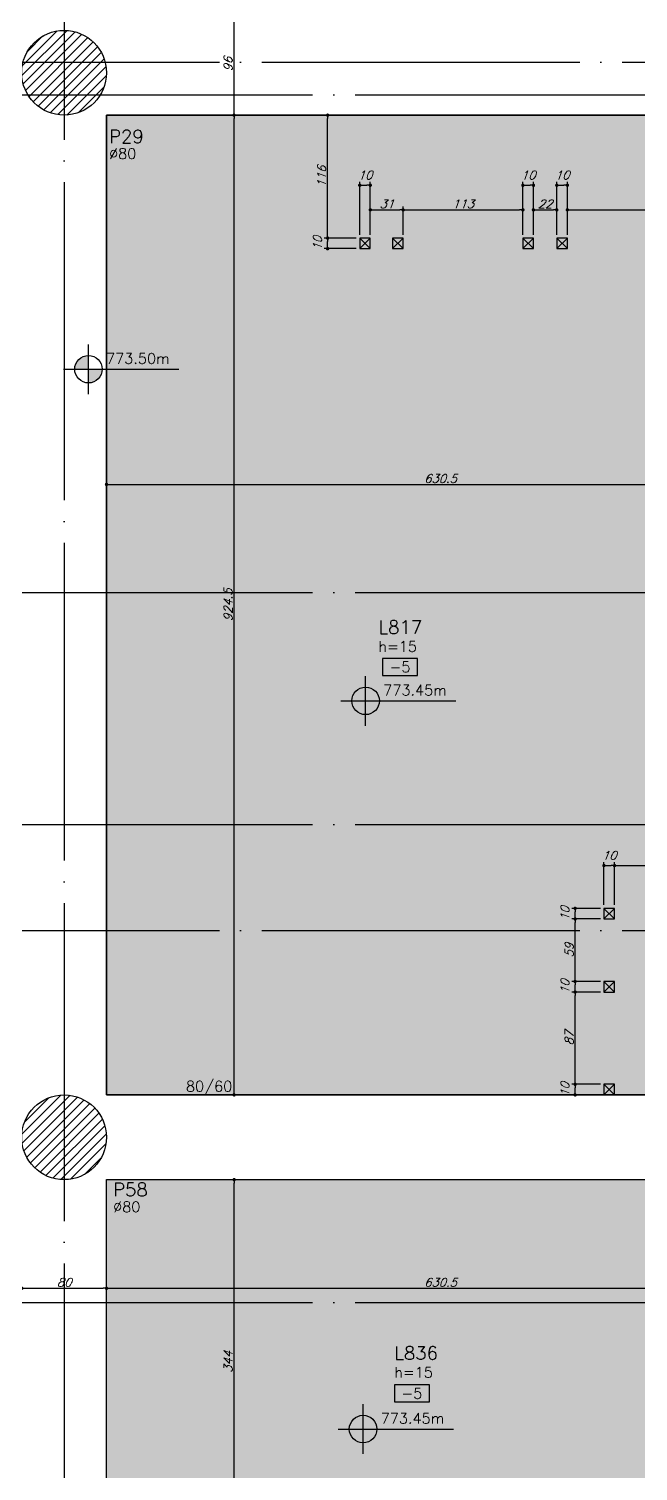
# Model space of a CAD drawing. Extents: x -5173 to 5397, y -2411 to 2089.
# Drawn here: x -2653 to -2078, y 45 to 1406 of the extents above; entities that cross this region are included whole.
import ezdxf
from ezdxf.enums import TextEntityAlignment as Align

# ---------------------------------------------------------------- set-up
doc = ezdxf.new("R2010")
doc.units = 0
doc.header["$LTSCALE"] = 50
doc.header["$MEASUREMENT"] = 0
doc.linetypes.add('EIXO', pattern=[6.8, 6, -0.4, 0, -0.4])
doc.layers.get('0').update_dxf_attribs({"linetype": 'CONTINUOUS'})
doc.layers.get('DEFPOINTS').update_dxf_attribs({"linetype": 'CONTINUOUS'})
for name, color, linetype in [('F-COTAS', 106, 'CONTINUOUS'), ('F-COTAS-FUROS', 50, 'CONTINUOUS'), ('F-DESNIVEL-7', 40, 'CONTINUOUS'), ('F-EIXO', 12, 'EIXO'), ('F-LAJES-DIM', 2, 'CONTINUOUS'), ('F-LAJES-NOME', 4, 'CONTINUOUS'), ('F-NÍVEL-PLANTA', 2, 'CONTINUOUS'), ('F-PILARES-DIM', 172, 'CONTINUOUS'), ('F-PILARES-HACH', 174, 'CONTINUOUS'), ('F-PILARES-NOME', 170, 'CONTINUOUS'), ('F-PILARES-S', 170, 'CONTINUOUS'), ('F-TEXTO', 6, 'CONTINUOUS'), ('F-VIGAS', 3, 'CONTINUOUS'), ('F-VIGAS-DIM', 2, 'CONTINUOUS'), ('F-VÃO', 1, 'CONTINUOUS')]:
    doc.layers.add(name, color=color, linetype=linetype)
doc.styles.add('CP-TEXT-INCL', font='simplex.shx', dxfattribs={"oblique": 20})
doc.styles.add('MCP', font='simplex.shx')
doc.styles.add('ROMANS', font='simplex.shx')
doc.dimstyles.new('CP-COTAS-50', dxfattribs={"dimscale": 0.64, "dimtxt": 12.5, "dimasz": 5, "dimexe": 5, "dimexo": 5, "dimgap": 2.5, "dimtad": 1, "dimdec": 1, "dimdsep": 46, "dimtxsty": 'CP-TEXT-INCL', "dimblk1": 'DOT', "dimblk2": 'DOT', "dimsah": 1, "dimcen": 9, "dimclrd": 256, "dimclre": 256, "dimclrt": 256, "dimadec": 0, "dimazin": 0, "dimtfac": 1, "dimtdec": 1, "dimtmove": 2, "dimatfit": 3, "dimldrblk": 'DOT', "dimfxl": 0, "dimtolj": 1, "dimarcsym": 0})

# ---------------------------------------------------------------- blocks, each defined once
blk = doc.blocks.new('Nível - Planta')
at = {"layer": 'F-NÍVEL-PLANTA'}
h = blk.add_hatch(color=71, dxfattribs=at)
h.paths.add_polyline_path([(0, 0), (0, 0.26, 0.414214), (-0.26, 0)])
h.paths.add_polyline_path([(0.26, 0), (0, 0), (0, -0.26, 0.414214)])
for p, q in [((0, -0.469), (0, 0.469)), ((-0.469, 0), (1.704, 0))]:
    blk.add_line(p, q, dxfattribs=at)
blk.add_circle((0, 0), 0.26, dxfattribs=at)
at = {"layer": 'F-TEXTO', "color": 3, "style": 'MCP'}
blk.add_attdef('NÍVEL', (0.333, 0.102), '', height=0.2, dxfattribs=at)
blk = doc.blocks.new('_DOT')
at = {"color": 0, "linetype": 'ByBlock'}
blk.add_line((-0.5, 0), (-1, 0), dxfattribs=at)
at = {"color": 0, "linetype": 'ByBlock', "const_width": 0.5}
blk.add_lwpolyline([(-0.25, 0, 1), (0.25, 0, 1)], format="xyb", close=True, dxfattribs=at)
blk = doc.blocks.new('*D81')
at = {"layer": 'DEFPOINTS', "color": 0, "linetype": 'Continuous', "transparency": 16777216}
for p in [(-2459.6, 320), (-2459.6, 320), (-2459.6, -24)]:
    blk.add_point(p, dxfattribs=at)
at = {"layer": 'F-COTAS', "linetype": 'Continuous', "lineweight": -2, "transparency": 16777216}
blk.add_line((-2459.6, -20.8), (-2459.6, 316.8), dxfattribs=at)
at = {"layer": 'F-COTAS', "linetype": 'Continuous', "lineweight": -2, "transparency": 16777216, "xscale": 3.2, "yscale": 3.2, "zscale": 3.2}
for p, rotation in [((-2459.6, 320), 90), ((-2459.6, -24), 270)]:
    blk.add_blockref('_DOT', p, dxfattribs=dict(at, rotation=rotation))
at = {"layer": 'F-COTAS', "linetype": 'Continuous', "transparency": 16777216, "insert": (-2465.2, 148), "char_height": 8, "attachment_point": 5, "rotation": 90, "style": 'CP-TEXT-INCL'}
blk.add_mtext('\\A1;344', dxfattribs=at)
blk = doc.blocks.new('*D82')
at = {"layer": 'DEFPOINTS', "color": 0, "linetype": 'Continuous', "transparency": 16777216}
for p in [(-2459.6, 1324.5), (-2459.6, 1324.5), (-2459.6, 400)]:
    blk.add_point(p, dxfattribs=at)
at = {"layer": 'F-COTAS', "linetype": 'Continuous', "lineweight": -2, "transparency": 16777216}
blk.add_line((-2459.6, 403.2), (-2459.6, 1321.3), dxfattribs=at)
at = {"layer": 'F-COTAS', "linetype": 'Continuous', "lineweight": -2, "transparency": 16777216, "xscale": 3.2, "yscale": 3.2, "zscale": 3.2}
for p, rotation in [((-2459.6, 1324.5), 90), ((-2459.6, 400), 270)]:
    blk.add_blockref('_DOT', p, dxfattribs=dict(at, rotation=rotation))
at = {"layer": 'F-COTAS', "linetype": 'Continuous', "transparency": 16777216, "insert": (-2465.2, 862.3), "char_height": 8, "attachment_point": 5, "rotation": 90, "style": 'CP-TEXT-INCL'}
blk.add_mtext('\\A1;924.5', dxfattribs=at)
blk = doc.blocks.new('*D83')
at = {"layer": 'DEFPOINTS', "color": 0, "linetype": 'Continuous', "transparency": 16777216}
for p in [(-2459.6, 1420.5), (-2459.6, 1420.5), (-2459.6, 1324.5)]:
    blk.add_point(p, dxfattribs=at)
at = {"layer": 'F-COTAS', "linetype": 'Continuous', "lineweight": -2, "transparency": 16777216}
blk.add_line((-2459.6, 1327.7), (-2459.6, 1417.3), dxfattribs=at)
at = {"layer": 'F-COTAS', "linetype": 'Continuous', "lineweight": -2, "transparency": 16777216, "xscale": 3.2, "yscale": 3.2, "zscale": 3.2}
for p, rotation in [((-2459.6, 1420.5), 90), ((-2459.6, 1324.5), 270)]:
    blk.add_blockref('_DOT', p, dxfattribs=dict(at, rotation=rotation))
at = {"layer": 'F-COTAS', "linetype": 'Continuous', "transparency": 16777216, "insert": (-2465.2, 1372.5), "char_height": 8, "attachment_point": 5, "rotation": 90, "style": 'CP-TEXT-INCL'}
blk.add_mtext('\\A1;96', dxfattribs=at)
blk = doc.blocks.new('*D93')
at = {"layer": 'DEFPOINTS', "color": 0, "linetype": 'Continuous', "transparency": 16777216}
for p in [(-2580, 976), (-1949.5, 976), (-1949.5, 976)]:
    blk.add_point(p, dxfattribs=at)
at = {"layer": 'F-COTAS', "linetype": 'Continuous', "lineweight": -2, "transparency": 16777216}
blk.add_line((-2576.8, 976), (-1952.7, 976), dxfattribs=at)
at = {"layer": 'F-COTAS', "linetype": 'Continuous', "lineweight": -2, "transparency": 16777216, "xscale": 3.2, "yscale": 3.2, "zscale": 3.2, "rotation": 180}
blk.add_blockref('_DOT', (-2580, 976), dxfattribs=at)
at = {"layer": 'F-COTAS', "linetype": 'Continuous', "lineweight": -2, "transparency": 16777216, "xscale": 3.2, "yscale": 3.2, "zscale": 3.2}
blk.add_blockref('_DOT', (-1949.5, 976), dxfattribs=at)
at = {"layer": 'F-COTAS', "linetype": 'Continuous', "transparency": 16777216, "insert": (-2264.8, 981.6), "char_height": 8, "attachment_point": 5, "style": 'CP-TEXT-INCL'}
blk.add_mtext('\\A1;630.5', dxfattribs=at)
blk = doc.blocks.new('*D113')
at = {"layer": 'DEFPOINTS', "color": 0, "linetype": 'Continuous', "transparency": 16777216}
for p in [(-2660, 217.5), (-2580, 217.5), (-2580, 217.5)]:
    blk.add_point(p, dxfattribs=at)
at = {"layer": 'F-COTAS', "linetype": 'Continuous', "lineweight": -2, "transparency": 16777216}
blk.add_line((-2656.8, 217.5), (-2583.2, 217.5), dxfattribs=at)
at = {"layer": 'F-COTAS', "linetype": 'Continuous', "lineweight": -2, "transparency": 16777216, "xscale": 3.2, "yscale": 3.2, "zscale": 3.2, "rotation": 180}
blk.add_blockref('_DOT', (-2660, 217.5), dxfattribs=at)
at = {"layer": 'F-COTAS', "linetype": 'Continuous', "lineweight": -2, "transparency": 16777216, "xscale": 3.2, "yscale": 3.2, "zscale": 3.2}
blk.add_blockref('_DOT', (-2580, 217.5), dxfattribs=at)
at = {"layer": 'F-COTAS', "linetype": 'Continuous', "transparency": 16777216, "insert": (-2620, 223.1), "char_height": 8, "attachment_point": 5, "style": 'CP-TEXT-INCL'}
blk.add_mtext('\\A1;80', dxfattribs=at)
blk = doc.blocks.new('*D114')
at = {"layer": 'DEFPOINTS', "color": 0, "linetype": 'Continuous', "transparency": 16777216}
for p in [(-2580, 217.5), (-1949.5, 217.5), (-1949.5, 217.5)]:
    blk.add_point(p, dxfattribs=at)
at = {"layer": 'F-COTAS', "linetype": 'Continuous', "lineweight": -2, "transparency": 16777216}
blk.add_line((-2576.8, 217.5), (-1952.7, 217.5), dxfattribs=at)
at = {"layer": 'F-COTAS', "linetype": 'Continuous', "lineweight": -2, "transparency": 16777216, "xscale": 3.2, "yscale": 3.2, "zscale": 3.2, "rotation": 180}
blk.add_blockref('_DOT', (-2580, 217.5), dxfattribs=at)
at = {"layer": 'F-COTAS', "linetype": 'Continuous', "lineweight": -2, "transparency": 16777216, "xscale": 3.2, "yscale": 3.2, "zscale": 3.2}
blk.add_blockref('_DOT', (-1949.5, 217.5), dxfattribs=at)
at = {"layer": 'F-COTAS', "linetype": 'Continuous', "transparency": 16777216, "insert": (-2264.8, 223.1), "char_height": 8, "attachment_point": 5, "style": 'CP-TEXT-INCL'}
blk.add_mtext('\\A1;630.5', dxfattribs=at)
blk = doc.blocks.new('*U183')
at = {"layer": 'F-EIXO'}
blk.add_line((0, 0), (7197, 0), dxfattribs=at)
at = {"layer": 'F-TEXTO', "style": 'ROMANS'}
blk.add_attdef('EIXO', text='', height=17.5, dxfattribs=at).set_placement((-28.2072, 0), align=Align.MIDDLE_CENTER)
blk = doc.blocks.new('*U184')
at = {"layer": 'F-EIXO'}
blk.add_line((0, 0), (7285, 0), dxfattribs=at)
at = {"layer": 'F-TEXTO', "style": 'ROMANS'}
blk.add_attdef('EIXO', text='', height=17.5, dxfattribs=at).set_placement((-28.2072, 0), align=Align.MIDDLE_CENTER)
blk = doc.blocks.new('*U191')
at = {"layer": 'F-EIXO'}
blk.add_line((0, 0), (7197, 0), dxfattribs=at)
at = {"layer": 'F-TEXTO', "style": 'ROMANS'}
blk.add_attdef('EIXO', text='', height=17.5, dxfattribs=at).set_placement((-28.2072, 0), align=Align.MIDDLE_CENTER)
blk = doc.blocks.new('*U192')
at = {"layer": 'F-EIXO'}
blk.add_line((0, 0), (7197, 0), dxfattribs=at)
at = {"layer": 'F-TEXTO', "style": 'ROMANS'}
blk.add_attdef('EIXO', text='', height=17.5, dxfattribs=at).set_placement((-28.2072, 0), align=Align.MIDDLE_CENTER)
blk = doc.blocks.new('*U193')
at = {"layer": 'F-EIXO'}
blk.add_line((0, 0), (7285, 0), dxfattribs=at)
at = {"layer": 'F-TEXTO', "style": 'ROMANS'}
blk.add_attdef('EIXO', text='', height=17.5, dxfattribs=at).set_placement((-28.2072, 0), align=Align.MIDDLE_CENTER)
blk = doc.blocks.new('*U208')
at = {"layer": 'F-EIXO'}
blk.add_line((0, 0), (0, -3127.9), dxfattribs=at)
at = {"layer": 'F-TEXTO', "style": 'ROMANS'}
blk.add_attdef('EIXO', text='', height=17.5, rotation=360, dxfattribs=at).set_placement((0, 28.2), align=Align.MIDDLE_CENTER)
blk = doc.blocks.new('*U180')
at = {"layer": 'F-EIXO'}
blk.add_line((0, 0), (7197, 0), dxfattribs=at)
at = {"layer": 'F-TEXTO', "style": 'ROMANS'}
blk.add_attdef('EIXO', text='', height=17.5, dxfattribs=at).set_placement((-28.2072, 0), align=Align.MIDDLE_CENTER)
blk = doc.blocks.new('*D316')
at = {"layer": 'DEFPOINTS', "color": 0, "linetype": 'Continuous', "transparency": 16777216}
for p in [(-3685, 1674.5), (-562, 1674.5), (-3446.5, -978.5)]:
    blk.add_point(p, dxfattribs=at)
at = {"layer": 'F-COTAS', "linetype": 'Continuous', "lineweight": -2, "transparency": 16777216}
for p, q in [((-565.2, 1674.5), (-3688.2, 1674.5)), ((-3685, -975.3), (-3685, 1671.3)), ((-3449.7, -978.5), (-3688.2, -978.5))]:
    blk.add_line(p, q, dxfattribs=at)
at = {"layer": 'F-COTAS', "linetype": 'Continuous', "lineweight": -2, "transparency": 16777216, "xscale": 3.2, "yscale": 3.2, "zscale": 3.2}
for p, rotation in [((-3685, 1674.5), 90), ((-3685, -978.5), 270)]:
    blk.add_blockref('_DOT', p, dxfattribs=dict(at, rotation=rotation))
at = {"layer": 'F-COTAS', "linetype": 'Continuous', "transparency": 16777216, "insert": (-3690.6, 348), "char_height": 8, "attachment_point": 5, "rotation": 90, "style": 'CP-TEXT-INCL'}
blk.add_mtext('\\A1;2653', dxfattribs=at)
blk = doc.blocks.new('*U422')
at = {"layer": 'F-VÃO'}
for p, q in [((0, 0), (10, 10)), ((0, 10), (10, 0))]:
    blk.add_line(p, q, dxfattribs=at)
at = {"layer": 'F-VÃO', "color": 3}
blk.add_lwpolyline([(0, 0), (10, 0), (10, 10), (0, 10)], close=True, dxfattribs=at)
blk = doc.blocks.new('*D570')
at = {"layer": 'DEFPOINTS', "color": 0, "linetype": 'Continuous', "transparency": 16777216}
for p in [(-2137.7, 410), (-2110.5, 410), (-2114.6, 400)]:
    blk.add_point(p, dxfattribs=at)
at = {"layer": 'F-COTAS-FUROS', "linetype": 'Continuous', "lineweight": -2, "transparency": 16777216}
for p, q in [((-2113.7, 410), (-2140.9, 410)), ((-2117.8, 400), (-2140.9, 400)), ((-2137.7, 403.2), (-2137.7, 406.8))]:
    blk.add_line(p, q, dxfattribs=at)
at = {"layer": 'F-COTAS-FUROS', "linetype": 'Continuous', "lineweight": -2, "transparency": 16777216, "xscale": 3.2, "yscale": 3.2, "zscale": 3.2}
for p, rotation in [((-2137.7, 410), 90), ((-2137.7, 400), 270)]:
    blk.add_blockref('_DOT', p, dxfattribs=dict(at, rotation=rotation))
at = {"layer": 'F-COTAS-FUROS', "linetype": 'Continuous', "transparency": 16777216, "insert": (-2147.3, 405), "char_height": 8, "attachment_point": 5, "rotation": 90, "style": 'CP-TEXT-INCL'}
blk.add_mtext('\\A1;10', dxfattribs=at)
blk = doc.blocks.new('*D571')
at = {"layer": 'DEFPOINTS', "color": 0, "linetype": 'Continuous', "transparency": 16777216}
for p in [(-2137.7, 497), (-2110.5, 497), (-2110.5, 410)]:
    blk.add_point(p, dxfattribs=at)
at = {"layer": 'F-COTAS-FUROS', "linetype": 'Continuous', "lineweight": -2, "transparency": 16777216}
for p, q in [((-2113.7, 497), (-2140.9, 497)), ((-2137.7, 413.2), (-2137.7, 493.8)), ((-2113.7, 410), (-2140.9, 410))]:
    blk.add_line(p, q, dxfattribs=at)
at = {"layer": 'F-COTAS-FUROS', "linetype": 'Continuous', "lineweight": -2, "transparency": 16777216, "xscale": 3.2, "yscale": 3.2, "zscale": 3.2}
for p, rotation in [((-2137.7, 497), 90), ((-2137.7, 410), 270)]:
    blk.add_blockref('_DOT', p, dxfattribs=dict(at, rotation=rotation))
at = {"layer": 'F-COTAS-FUROS', "linetype": 'Continuous', "transparency": 16777216, "insert": (-2143.3, 453.5), "char_height": 8, "attachment_point": 5, "rotation": 90, "style": 'CP-TEXT-INCL'}
blk.add_mtext('\\A1;87', dxfattribs=at)
blk = doc.blocks.new('*D572')
at = {"layer": 'DEFPOINTS', "color": 0, "linetype": 'Continuous', "transparency": 16777216}
for p in [(-2137.7, 507), (-2110.5, 507), (-2110.5, 497)]:
    blk.add_point(p, dxfattribs=at)
at = {"layer": 'F-COTAS-FUROS', "linetype": 'Continuous', "lineweight": -2, "transparency": 16777216}
for p, q in [((-2113.7, 507), (-2140.9, 507)), ((-2137.7, 500.2), (-2137.7, 503.8)), ((-2113.7, 497), (-2140.9, 497))]:
    blk.add_line(p, q, dxfattribs=at)
at = {"layer": 'F-COTAS-FUROS', "linetype": 'Continuous', "lineweight": -2, "transparency": 16777216, "xscale": 3.2, "yscale": 3.2, "zscale": 3.2}
for p, rotation in [((-2137.7, 507), 90), ((-2137.7, 497), 270)]:
    blk.add_blockref('_DOT', p, dxfattribs=dict(at, rotation=rotation))
at = {"layer": 'F-COTAS-FUROS', "linetype": 'Continuous', "transparency": 16777216, "insert": (-2147.3, 502), "char_height": 8, "attachment_point": 5, "rotation": 90, "style": 'CP-TEXT-INCL'}
blk.add_mtext('\\A1;10', dxfattribs=at)
blk = doc.blocks.new('*D573')
at = {"layer": 'DEFPOINTS', "color": 0, "linetype": 'Continuous', "transparency": 16777216}
for p in [(-2137.7, 566), (-2110.5, 566), (-2110.5, 507)]:
    blk.add_point(p, dxfattribs=at)
at = {"layer": 'F-COTAS-FUROS', "linetype": 'Continuous', "lineweight": -2, "transparency": 16777216}
for p, q in [((-2113.7, 566), (-2140.9, 566)), ((-2137.7, 510.2), (-2137.7, 562.8)), ((-2113.7, 507), (-2140.9, 507))]:
    blk.add_line(p, q, dxfattribs=at)
at = {"layer": 'F-COTAS-FUROS', "linetype": 'Continuous', "lineweight": -2, "transparency": 16777216, "xscale": 3.2, "yscale": 3.2, "zscale": 3.2}
for p, rotation in [((-2137.7, 566), 90), ((-2137.7, 507), 270)]:
    blk.add_blockref('_DOT', p, dxfattribs=dict(at, rotation=rotation))
at = {"layer": 'F-COTAS-FUROS', "linetype": 'Continuous', "transparency": 16777216, "insert": (-2143.3, 536.5), "char_height": 8, "attachment_point": 5, "rotation": 90, "style": 'CP-TEXT-INCL'}
blk.add_mtext('\\A1;59', dxfattribs=at)
blk = doc.blocks.new('*D574')
at = {"layer": 'DEFPOINTS', "color": 0, "linetype": 'Continuous', "transparency": 16777216}
for p in [(-2137.7, 576), (-2110.5, 576), (-2110.5, 566)]:
    blk.add_point(p, dxfattribs=at)
at = {"layer": 'F-COTAS-FUROS', "linetype": 'Continuous', "lineweight": -2, "transparency": 16777216}
for p, q in [((-2113.7, 576), (-2140.9, 576)), ((-2137.7, 569.2), (-2137.7, 572.8)), ((-2113.7, 566), (-2140.9, 566))]:
    blk.add_line(p, q, dxfattribs=at)
at = {"layer": 'F-COTAS-FUROS', "linetype": 'Continuous', "lineweight": -2, "transparency": 16777216, "xscale": 3.2, "yscale": 3.2, "zscale": 3.2}
for p, rotation in [((-2137.7, 576), 90), ((-2137.7, 566), 270)]:
    blk.add_blockref('_DOT', p, dxfattribs=dict(at, rotation=rotation))
at = {"layer": 'F-COTAS-FUROS', "linetype": 'Continuous', "transparency": 16777216, "insert": (-2147.3, 571), "char_height": 8, "attachment_point": 5, "rotation": 90, "style": 'CP-TEXT-INCL'}
blk.add_mtext('\\A1;10', dxfattribs=at)
blk = doc.blocks.new('*D575')
at = {"layer": 'DEFPOINTS', "color": 0, "linetype": 'Continuous', "transparency": 16777216}
for p in [(-2100.5, 616.4), (-2110.5, 576), (-2100.5, 576)]:
    blk.add_point(p, dxfattribs=at)
at = {"layer": 'F-COTAS-FUROS', "linetype": 'Continuous', "lineweight": -2, "transparency": 16777216}
for p, q in [((-2110.5, 579.2), (-2110.5, 619.6)), ((-2107.3, 616.4), (-2103.7, 616.4)), ((-2100.5, 579.2), (-2100.5, 619.6))]:
    blk.add_line(p, q, dxfattribs=at)
at = {"layer": 'F-COTAS-FUROS', "linetype": 'Continuous', "lineweight": -2, "transparency": 16777216, "xscale": 3.2, "yscale": 3.2, "zscale": 3.2, "rotation": 180}
blk.add_blockref('_DOT', (-2110.5, 616.4), dxfattribs=at)
at = {"layer": 'F-COTAS-FUROS', "linetype": 'Continuous', "lineweight": -2, "transparency": 16777216, "xscale": 3.2, "yscale": 3.2, "zscale": 3.2}
blk.add_blockref('_DOT', (-2100.5, 616.4), dxfattribs=at)
at = {"layer": 'F-COTAS-FUROS', "linetype": 'Continuous', "transparency": 16777216, "insert": (-2105.5, 626), "char_height": 8, "attachment_point": 5, "style": 'CP-TEXT-INCL'}
blk.add_mtext('\\A1;10', dxfattribs=at)
blk = doc.blocks.new('*D576')
at = {"layer": 'DEFPOINTS', "color": 0, "linetype": 'Continuous', "transparency": 16777216}
for p in [(-1949.5, 616.4), (-1949.5, 611), (-2100.5, 576)]:
    blk.add_point(p, dxfattribs=at)
at = {"layer": 'F-COTAS-FUROS', "linetype": 'Continuous', "lineweight": -2, "transparency": 16777216}
for p, q in [((-2100.5, 579.2), (-2100.5, 619.6)), ((-2097.3, 616.4), (-1952.7, 616.4)), ((-1949.5, 614.2), (-1949.5, 619.6))]:
    blk.add_line(p, q, dxfattribs=at)
at = {"layer": 'F-COTAS-FUROS', "linetype": 'Continuous', "lineweight": -2, "transparency": 16777216, "xscale": 3.2, "yscale": 3.2, "zscale": 3.2, "rotation": 180}
blk.add_blockref('_DOT', (-2100.5, 616.4), dxfattribs=at)
at = {"layer": 'F-COTAS-FUROS', "linetype": 'Continuous', "lineweight": -2, "transparency": 16777216, "xscale": 3.2, "yscale": 3.2, "zscale": 3.2}
blk.add_blockref('_DOT', (-1949.5, 616.4), dxfattribs=at)
at = {"layer": 'F-COTAS-FUROS', "linetype": 'Continuous', "transparency": 16777216, "insert": (-2025, 622), "char_height": 8, "attachment_point": 5, "style": 'CP-TEXT-INCL'}
blk.add_mtext('\\A1;151', dxfattribs=at)
blk = doc.blocks.new('*D577')
at = {"layer": 'DEFPOINTS', "color": 0, "linetype": 'Continuous', "transparency": 16777216}
for p in [(-2331, 1258.3), (-2341, 1208.5), (-2331, 1208.5)]:
    blk.add_point(p, dxfattribs=at)
at = {"layer": 'F-COTAS-FUROS', "linetype": 'Continuous', "lineweight": -2, "transparency": 16777216}
for p, q in [((-2341, 1211.7), (-2341, 1261.5)), ((-2337.8, 1258.3), (-2334.2, 1258.3)), ((-2331, 1211.7), (-2331, 1261.5))]:
    blk.add_line(p, q, dxfattribs=at)
at = {"layer": 'F-COTAS-FUROS', "linetype": 'Continuous', "lineweight": -2, "transparency": 16777216, "xscale": 3.2, "yscale": 3.2, "zscale": 3.2, "rotation": 180}
blk.add_blockref('_DOT', (-2341, 1258.3), dxfattribs=at)
at = {"layer": 'F-COTAS-FUROS', "linetype": 'Continuous', "lineweight": -2, "transparency": 16777216, "xscale": 3.2, "yscale": 3.2, "zscale": 3.2}
blk.add_blockref('_DOT', (-2331, 1258.3), dxfattribs=at)
at = {"layer": 'F-COTAS-FUROS', "linetype": 'Continuous', "transparency": 16777216, "insert": (-2336, 1267.9), "char_height": 8, "attachment_point": 5, "style": 'CP-TEXT-INCL'}
blk.add_mtext('\\A1;10', dxfattribs=at)
blk = doc.blocks.new('*D578')
at = {"layer": 'DEFPOINTS', "color": 0, "linetype": 'Continuous', "transparency": 16777216}
for p in [(-2300, 1235.1), (-2331, 1208.5), (-2300, 1208.5)]:
    blk.add_point(p, dxfattribs=at)
at = {"layer": 'F-COTAS-FUROS', "linetype": 'Continuous', "lineweight": -2, "transparency": 16777216}
for p, q in [((-2331, 1211.7), (-2331, 1238.3)), ((-2327.8, 1235.1), (-2303.2, 1235.1)), ((-2300, 1211.7), (-2300, 1238.3))]:
    blk.add_line(p, q, dxfattribs=at)
at = {"layer": 'F-COTAS-FUROS', "linetype": 'Continuous', "lineweight": -2, "transparency": 16777216, "xscale": 3.2, "yscale": 3.2, "zscale": 3.2, "rotation": 180}
blk.add_blockref('_DOT', (-2331, 1235.1), dxfattribs=at)
at = {"layer": 'F-COTAS-FUROS', "linetype": 'Continuous', "lineweight": -2, "transparency": 16777216, "xscale": 3.2, "yscale": 3.2, "zscale": 3.2}
blk.add_blockref('_DOT', (-2300, 1235.1), dxfattribs=at)
at = {"layer": 'F-COTAS-FUROS', "linetype": 'Continuous', "transparency": 16777216, "insert": (-2315.5, 1240.7), "char_height": 8, "attachment_point": 5, "style": 'CP-TEXT-INCL'}
blk.add_mtext('\\A1;31', dxfattribs=at)
blk = doc.blocks.new('*D579')
at = {"layer": 'DEFPOINTS', "color": 0, "linetype": 'Continuous', "transparency": 16777216}
for p in [(-2187, 1235.1), (-2300, 1208.5), (-2187, 1208.5)]:
    blk.add_point(p, dxfattribs=at)
at = {"layer": 'F-COTAS-FUROS', "linetype": 'Continuous', "lineweight": -2, "transparency": 16777216}
for p, q in [((-2300, 1211.7), (-2300, 1238.3)), ((-2296.8, 1235.1), (-2190.2, 1235.1)), ((-2187, 1211.7), (-2187, 1238.3))]:
    blk.add_line(p, q, dxfattribs=at)
at = {"layer": 'F-COTAS-FUROS', "linetype": 'Continuous', "lineweight": -2, "transparency": 16777216, "xscale": 3.2, "yscale": 3.2, "zscale": 3.2, "rotation": 180}
blk.add_blockref('_DOT', (-2300, 1235.1), dxfattribs=at)
at = {"layer": 'F-COTAS-FUROS', "linetype": 'Continuous', "lineweight": -2, "transparency": 16777216, "xscale": 3.2, "yscale": 3.2, "zscale": 3.2}
blk.add_blockref('_DOT', (-2187, 1235.1), dxfattribs=at)
at = {"layer": 'F-COTAS-FUROS', "linetype": 'Continuous', "transparency": 16777216, "insert": (-2243.5, 1240.7), "char_height": 8, "attachment_point": 5, "style": 'CP-TEXT-INCL'}
blk.add_mtext('\\A1;113', dxfattribs=at)
blk = doc.blocks.new('*D580')
at = {"layer": 'DEFPOINTS', "color": 0, "linetype": 'Continuous', "transparency": 16777216}
for p in [(-2177, 1258.3), (-2187, 1208.5), (-2177, 1208.5)]:
    blk.add_point(p, dxfattribs=at)
at = {"layer": 'F-COTAS-FUROS', "linetype": 'Continuous', "lineweight": -2, "transparency": 16777216}
for p, q in [((-2187, 1211.7), (-2187, 1261.5)), ((-2183.8, 1258.3), (-2180.2, 1258.3)), ((-2177, 1211.7), (-2177, 1261.5))]:
    blk.add_line(p, q, dxfattribs=at)
at = {"layer": 'F-COTAS-FUROS', "linetype": 'Continuous', "lineweight": -2, "transparency": 16777216, "xscale": 3.2, "yscale": 3.2, "zscale": 3.2, "rotation": 180}
blk.add_blockref('_DOT', (-2187, 1258.3), dxfattribs=at)
at = {"layer": 'F-COTAS-FUROS', "linetype": 'Continuous', "lineweight": -2, "transparency": 16777216, "xscale": 3.2, "yscale": 3.2, "zscale": 3.2}
blk.add_blockref('_DOT', (-2177, 1258.3), dxfattribs=at)
at = {"layer": 'F-COTAS-FUROS', "linetype": 'Continuous', "transparency": 16777216, "insert": (-2182, 1267.9), "char_height": 8, "attachment_point": 5, "style": 'CP-TEXT-INCL'}
blk.add_mtext('\\A1;10', dxfattribs=at)
blk = doc.blocks.new('*D581')
at = {"layer": 'DEFPOINTS', "color": 0, "linetype": 'Continuous', "transparency": 16777216}
for p in [(-2155, 1235.1), (-2177, 1208.5), (-2155, 1208.5)]:
    blk.add_point(p, dxfattribs=at)
at = {"layer": 'F-COTAS-FUROS', "linetype": 'Continuous', "lineweight": -2, "transparency": 16777216}
for p, q in [((-2177, 1211.7), (-2177, 1238.3)), ((-2173.8, 1235.1), (-2158.2, 1235.1)), ((-2155, 1211.7), (-2155, 1238.3))]:
    blk.add_line(p, q, dxfattribs=at)
at = {"layer": 'F-COTAS-FUROS', "linetype": 'Continuous', "lineweight": -2, "transparency": 16777216, "xscale": 3.2, "yscale": 3.2, "zscale": 3.2, "rotation": 180}
blk.add_blockref('_DOT', (-2177, 1235.1), dxfattribs=at)
at = {"layer": 'F-COTAS-FUROS', "linetype": 'Continuous', "lineweight": -2, "transparency": 16777216, "xscale": 3.2, "yscale": 3.2, "zscale": 3.2}
blk.add_blockref('_DOT', (-2155, 1235.1), dxfattribs=at)
at = {"layer": 'F-COTAS-FUROS', "linetype": 'Continuous', "transparency": 16777216, "insert": (-2166, 1240.7), "char_height": 8, "attachment_point": 5, "style": 'CP-TEXT-INCL'}
blk.add_mtext('\\A1;22', dxfattribs=at)
blk = doc.blocks.new('*D582')
at = {"layer": 'DEFPOINTS', "color": 0, "linetype": 'Continuous', "transparency": 16777216}
for p in [(-2145, 1258.3), (-2155, 1208.5), (-2145, 1208.5)]:
    blk.add_point(p, dxfattribs=at)
at = {"layer": 'F-COTAS-FUROS', "linetype": 'Continuous', "lineweight": -2, "transparency": 16777216}
for p, q in [((-2155, 1211.7), (-2155, 1261.5)), ((-2151.8, 1258.3), (-2148.2, 1258.3)), ((-2145, 1211.7), (-2145, 1261.5))]:
    blk.add_line(p, q, dxfattribs=at)
at = {"layer": 'F-COTAS-FUROS', "linetype": 'Continuous', "lineweight": -2, "transparency": 16777216, "xscale": 3.2, "yscale": 3.2, "zscale": 3.2, "rotation": 180}
blk.add_blockref('_DOT', (-2155, 1258.3), dxfattribs=at)
at = {"layer": 'F-COTAS-FUROS', "linetype": 'Continuous', "lineweight": -2, "transparency": 16777216, "xscale": 3.2, "yscale": 3.2, "zscale": 3.2}
blk.add_blockref('_DOT', (-2145, 1258.3), dxfattribs=at)
at = {"layer": 'F-COTAS-FUROS', "linetype": 'Continuous', "transparency": 16777216, "insert": (-2150, 1267.9), "char_height": 8, "attachment_point": 5, "style": 'CP-TEXT-INCL'}
blk.add_mtext('\\A1;10', dxfattribs=at)
blk = doc.blocks.new('*D583')
at = {"layer": 'DEFPOINTS', "color": 0, "linetype": 'Continuous', "transparency": 16777216}
for p in [(-1949.5, 1235.1), (-1949.5, 1224.1), (-2145, 1208.5)]:
    blk.add_point(p, dxfattribs=at)
at = {"layer": 'F-COTAS-FUROS', "linetype": 'Continuous', "lineweight": -2, "transparency": 16777216}
for p, q in [((-2145, 1211.7), (-2145, 1238.3)), ((-2141.8, 1235.1), (-1952.7, 1235.1)), ((-1949.5, 1227.3), (-1949.5, 1238.3))]:
    blk.add_line(p, q, dxfattribs=at)
at = {"layer": 'F-COTAS-FUROS', "linetype": 'Continuous', "lineweight": -2, "transparency": 16777216, "xscale": 3.2, "yscale": 3.2, "zscale": 3.2, "rotation": 180}
blk.add_blockref('_DOT', (-2145, 1235.1), dxfattribs=at)
at = {"layer": 'F-COTAS-FUROS', "linetype": 'Continuous', "lineweight": -2, "transparency": 16777216, "xscale": 3.2, "yscale": 3.2, "zscale": 3.2}
blk.add_blockref('_DOT', (-1949.5, 1235.1), dxfattribs=at)
at = {"layer": 'F-COTAS-FUROS', "linetype": 'Continuous', "transparency": 16777216, "insert": (-2047.2, 1240.7), "char_height": 8, "attachment_point": 5, "style": 'CP-TEXT-INCL'}
blk.add_mtext('\\A1;195.5', dxfattribs=at)
blk = doc.blocks.new('*D584')
at = {"layer": 'DEFPOINTS', "color": 0, "linetype": 'Continuous', "transparency": 16777216}
for p in [(-2371.3, 1208.5), (-2341, 1208.5), (-2341, 1198.5)]:
    blk.add_point(p, dxfattribs=at)
at = {"layer": 'F-COTAS-FUROS', "linetype": 'Continuous', "lineweight": -2, "transparency": 16777216}
for p, q in [((-2344.2, 1208.5), (-2374.5, 1208.5)), ((-2344.2, 1198.5), (-2374.5, 1198.5)), ((-2371.3, 1201.7), (-2371.3, 1205.3))]:
    blk.add_line(p, q, dxfattribs=at)
at = {"layer": 'F-COTAS-FUROS', "linetype": 'Continuous', "lineweight": -2, "transparency": 16777216, "xscale": 3.2, "yscale": 3.2, "zscale": 3.2}
for p, rotation in [((-2371.3, 1208.5), 90), ((-2371.3, 1198.5), 270)]:
    blk.add_blockref('_DOT', p, dxfattribs=dict(at, rotation=rotation))
at = {"layer": 'F-COTAS-FUROS', "linetype": 'Continuous', "transparency": 16777216, "insert": (-2380.9, 1203.5), "char_height": 8, "attachment_point": 5, "rotation": 90, "style": 'CP-TEXT-INCL'}
blk.add_mtext('\\A1;10', dxfattribs=at)
blk = doc.blocks.new('*D585')
at = {"layer": 'DEFPOINTS', "color": 0, "linetype": 'Continuous', "transparency": 16777216}
for p in [(-2371.3, 1324.5), (-2356.9, 1324.5), (-2341, 1208.5)]:
    blk.add_point(p, dxfattribs=at)
at = {"layer": 'F-COTAS-FUROS', "linetype": 'Continuous', "lineweight": -2, "transparency": 16777216}
for p, q in [((-2360.1, 1324.5), (-2374.5, 1324.5)), ((-2371.3, 1211.7), (-2371.3, 1321.3)), ((-2344.2, 1208.5), (-2374.5, 1208.5))]:
    blk.add_line(p, q, dxfattribs=at)
at = {"layer": 'F-COTAS-FUROS', "linetype": 'Continuous', "lineweight": -2, "transparency": 16777216, "xscale": 3.2, "yscale": 3.2, "zscale": 3.2}
for p, rotation in [((-2371.3, 1324.5), 90), ((-2371.3, 1208.5), 270)]:
    blk.add_blockref('_DOT', p, dxfattribs=dict(at, rotation=rotation))
at = {"layer": 'F-COTAS-FUROS', "linetype": 'Continuous', "transparency": 16777216, "insert": (-2376.9, 1266.5), "char_height": 8, "attachment_point": 5, "rotation": 90, "style": 'CP-TEXT-INCL'}
blk.add_mtext('\\A1;116', dxfattribs=at)
blk = doc.blocks.new('*U4')
at = {"layer": 'F-LAJES-DIM', "color": 1}
blk.add_lwpolyline([(0, 0), (33, 0), (33, 16), (0, 16)], close=True, dxfattribs=at)
at = {"layer": 'F-LAJES-DIM', "style": 'MCP'}
blk.add_attdef('DIM', text='', height=10, dxfattribs=at).set_placement((16.5, 8), align=Align.MIDDLE_CENTER)

msp = doc.modelspace()

# ---------------------------------------------------------------- hatches: boundary and pattern name
at = {"layer": 'F-DESNIVEL-7', "linetype": 'Continuous'}
h = msp.add_hatch(color=256, dxfattribs=at)
h.dxf.hatch_style = 1
h.paths.add_polyline_path([(-3075, 1324.5), (-2660, 1324.5), (-2660, 400), (-3075, 400)])
h.paths.add_polyline_path([(-2580, 400), (-1949.5, 400), (-1949.5, 1324.5), (-2580, 1324.5)])
h.paths.add_polyline_path([(-2580, 320), (-1949.5, 320), (-1949.5, -24), (-2580, -24)])
h.paths.add_polyline_path([(-3075, -24), (-2660, -24), (-2660, 320), (-3075, 320)])
at = {"layer": 'F-PILARES-HACH', "linetype": 'Continuous'}
h = msp.add_hatch(dxfattribs=at)
h.set_pattern_fill('ANSI31', color=256, scale=50)
edge = h.paths.add_edge_path()
edge.add_arc((-2620, 1364.5), 40, 0, 360)
h = msp.add_hatch(dxfattribs=at)
h.set_pattern_fill('ANSI31', color=256, scale=50)
edge = h.paths.add_edge_path()
edge.add_arc((-2620, 360), 40, 0, 360)

# ---------------------------------------------------------------- linework, layer by layer
at = {"layer": 'F-DESNIVEL-7', "linetype": 'Continuous'}
for points in [[(-2580, 400), (-1949.5, 400), (-1949.5, 1324.5), (-2580, 1324.5)], [(-2580, 320), (-1949.5, 320), (-1949.5, -24), (-2580, -24)]]:
    msp.add_lwpolyline(points, close=True, dxfattribs=at)
at = {"layer": 'F-PILARES-S', "linetype": 'Continuous'}
for centre in [(-2620, 1364.5), (-2620, 360)]:
    msp.add_circle(centre, 40, dxfattribs=at)
at = {"layer": 'F-VIGAS'}
for points in [[(-2580, 1324.5), (-1949.5, 1324.5)], [(-2580, 400), (-2580, 1324.5)], [(-1949.5, 400), (-2580, 400)], [(-2580, 320), (-1949.5, 320)], [(-2580, -24), (-2580, 320)]]:
    msp.add_lwpolyline(points, dxfattribs=at)

# ---------------------------------------------------------------- block references
at = {"layer": 'F-EIXO', "linetype": 'Continuous'}
for name, p in [('*U208', (-2620, 1941.357)), ('*U193', (-3793.715, 1374.5)), ('*U192', (-3705.761, 1343.5)), ('*U191', (-3705.761, 874)), ('*U183', (-3705.761, 655)), ('*U184', (-3793.715, 555)), ('*U180', (-3705.761, 204))]:
    msp.add_blockref(name, p, dxfattribs=at)
at = {"layer": 'F-LAJES-DIM', "linetype": 'Continuous'}
for p in [(-2319.477, 795.827), (-2308.257, 110.288)]:
    msp.add_blockref('*U4', p, dxfattribs=at).add_auto_attribs({'DIM': '-5'})
at = {"layer": 'F-NÍVEL-PLANTA', "linetype": 'Continuous', "xscale": 50, "yscale": 50, "zscale": 50}
for p, values in [((-2597.021, 1084.758), {'NÍVEL': '773.50m'}), ((-2335.448, 771.777), {'NÍVEL': '773.45m'}), ((-2337.805, 84.673), {'NÍVEL': '773.45m'})]:
    msp.add_blockref('Nível - Planta', p, dxfattribs=at).add_auto_attribs(values)
at = {"layer": 'F-VÃO', "linetype": 'Continuous'}
for p in [(-2341, 1198.5), (-2310, 1198.5), (-2187, 1198.5), (-2155, 1198.5), (-2110.5, 566), (-2110.5, 497), (-2110.5, 400)]:
    msp.add_blockref('*U422', p, dxfattribs=at)

# ---------------------------------------------------------------- texts
at = {"layer": 'F-LAJES-DIM', "linetype": 'Continuous', "style": 'MCP'}
for p in [(-2323.336, 818.162), (-2308.373, 133.187)]:
    msp.add_text('h=15', height=10, dxfattribs=at).set_placement(p)
at = {"layer": 'F-LAJES-NOME', "linetype": 'Continuous', "style": 'MCP'}
for s, p in [('L817', (-2323.336, 835.162)), ('L836', (-2308.373, 150.187))]:
    msp.add_text(s, height=12.5, dxfattribs=at).set_placement(p)
at = {"layer": 'F-PILARES-DIM', "linetype": 'Continuous', "style": 'MCP'}
for p in [(-2577.579, 1283.108), (-2573.75, 289.375)]:
    msp.add_text('%%c80', height=10, dxfattribs=at).set_placement(p)
at = {"layer": 'F-PILARES-NOME', "linetype": 'Continuous', "style": 'MCP'}
for s, p in [('P29', (-2577.579, 1298.108)), ('P58', (-2573.75, 304.375))]:
    msp.add_text(s, height=12.5, dxfattribs=at).set_placement(p)
at = {"layer": 'F-VIGAS-DIM', "linetype": 'Continuous', "style": 'MCP'}
msp.add_text('80/60', height=10, dxfattribs=at).set_placement((-2505, 403.125))

# ---------------------------------------------------------------- dimensions: what is measured, and where the dimension line sits
at = {"layer": 'F-COTAS', "linetype": 'Continuous'}
for base, p1, p2, angle, picture, middle in [((-3685.025, 1674.5), (-3446.5, -978.5), (-562, 1674.5), 90, '*D316', (-3690.625, 348)), ((-2459.596, 1420.5), (-2459.596, 1324.5), (-2459.596, 1420.5), 270, '*D83', (-2465.196, 1372.5)), ((-2459.596, 1324.5), (-2459.596, 400), (-2459.596, 1324.5), 270, '*D82', (-2465.196, 862.25)), ((-1949.5, 976), (-2580, 976), (-1949.5, 976), 180, '*D93', (-2264.75, 981.6)), ((-2459.596, 320), (-2459.596, -24), (-2459.596, 320), 270, '*D81', (-2465.196, 148)), ((-2580, 217.481), (-2660, 217.481), (-2580, 217.481), 180, '*D113', (-2620, 223.081)), ((-1949.5, 217.481), (-2580, 217.481), (-1949.5, 217.481), 180, '*D114', (-2264.75, 223.081))]:
    dim = msp.add_linear_dim(base=base, p1=p1, p2=p2, angle=angle, dimstyle='CP-COTAS-50', dxfattribs=at)
    dim.commit()
    dim.dimension.update_dxf_attribs({"geometry": picture, "text_midpoint": middle})
at = {"layer": 'F-COTAS-FUROS', "linetype": 'Continuous'}
for base, p1, p2, picture, middle in [((-2371.283, 1324.5), (-2341, 1208.5), (-2356.861, 1324.5), '*D585', (-2376.883, 1266.5)), ((-2371.283, 1208.5), (-2341, 1198.5), (-2341, 1208.5), '*D584', (-2380.883, 1203.5)), ((-2137.733, 576), (-2110.5, 566), (-2110.5, 576), '*D574', (-2147.333, 571)), ((-2137.733, 566), (-2110.5, 507), (-2110.5, 566), '*D573', (-2143.333, 536.5)), ((-2137.733, 507), (-2110.5, 497), (-2110.5, 507), '*D572', (-2147.333, 502)), ((-2137.733, 497), (-2110.5, 410), (-2110.5, 497), '*D571', (-2143.333, 453.5)), ((-2137.733, 410), (-2114.601, 400), (-2110.5, 410), '*D570', (-2147.333, 405))]:
    dim = msp.add_linear_dim(base=base, p1=p1, p2=p2, angle=90, dimstyle='CP-COTAS-50', override={"dimfxl": 7.5}, dxfattribs=at)
    dim.commit()
    dim.dimension.update_dxf_attribs({"geometry": picture, "text_midpoint": middle})
for base, p1, p2, picture, middle in [((-2331, 1258.291), (-2341, 1208.5), (-2331, 1208.5), '*D577', (-2336, 1267.891)), ((-2177, 1258.291), (-2187, 1208.5), (-2177, 1208.5), '*D580', (-2182, 1267.891)), ((-2145, 1258.291), (-2155, 1208.5), (-2145, 1208.5), '*D582', (-2150, 1267.891)), ((-2300, 1235.1), (-2331, 1208.5), (-2300, 1208.5), '*D578', (-2315.5, 1240.7)), ((-2187, 1235.1), (-2300, 1208.5), (-2187, 1208.5), '*D579', (-2243.5, 1240.7)), ((-2155, 1235.1), (-2177, 1208.5), (-2155, 1208.5), '*D581', (-2166, 1240.7)), ((-1949.5, 1235.1), (-2145, 1208.5), (-1949.5, 1224.125), '*D583', (-2047.25, 1240.7)), ((-2100.5, 616.404), (-2110.5, 576), (-2100.5, 576), '*D575', (-2105.5, 626.004)), ((-1949.5, 616.404), (-2100.5, 576), (-1949.5, 610.959), '*D576', (-2025, 622.004))]:
    dim = msp.add_linear_dim(base=base, p1=p1, p2=p2, dimstyle='CP-COTAS-50', override={"dimfxl": 7.5}, dxfattribs=at)
    dim.commit()
    dim.dimension.update_dxf_attribs({"geometry": picture, "text_midpoint": middle})

doc.saveas('drawing.dxf')
